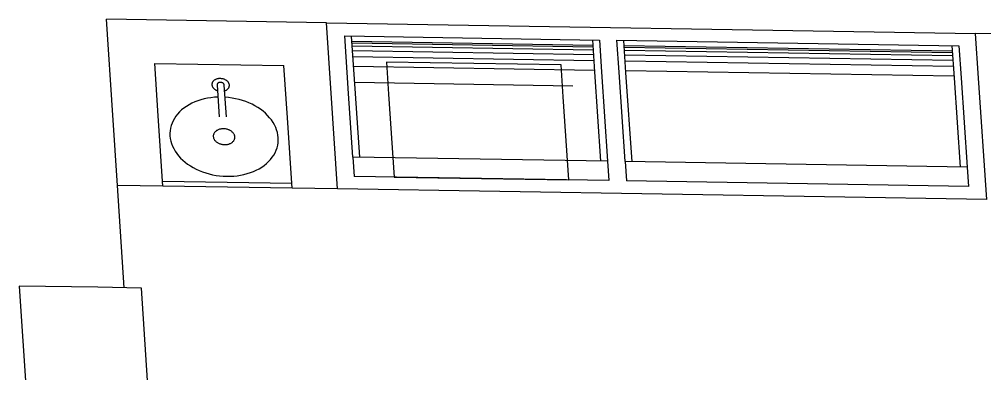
# Model space of a CAD drawing. Extents: x -68 to 264, y 51 to 115.
# Drawn here: x 68.432 to 71.587, y 77.717 to 78.876 of the extents above; entities that cross this region are included whole.
import ezdxf

# ---------------------------------------------------------------- set-up
doc = ezdxf.new("R2010")
doc.units = 0
doc.layers.get('0').update_dxf_attribs({"linetype": 'CONTINUOUS'})

msp = doc.modelspace()

# ---------------------------------------------------------------- linework, layer by layer
for p, q in [((69.4355, 78.8642), (68.7169, 78.8758)), ((68.7374, 78.5625), (68.7169, 78.8758)), ((69.4507, 78.6344), (69.4355, 78.8642)), ((69.4355, 78.8642), (71.557, 78.8298)), ((74.135, 78.788), (71.557, 78.8298)), ((71.5671, 78.6836), (71.557, 78.8298)), ((69.5078, 78.6335), (69.4953, 78.8215)), ((69.4953, 78.8215), (70.3279, 78.808)), ((69.5306, 78.6331), (69.5181, 78.8211)), ((69.5192, 78.8044), (70.3062, 78.7917)), ((69.5196, 78.799), (70.3066, 78.7862)), ((70.3051, 78.8084), (70.3122, 78.7039)), ((70.3279, 78.808), (70.335, 78.7036)), ((70.392, 78.7026), (70.385, 78.8071)), ((70.385, 78.8071), (71.5028, 78.789)), ((70.4148, 78.7023), (70.4078, 78.8067)), ((69.5202, 78.7891), (70.3073, 78.7764)), ((69.5212, 78.7739), (70.3083, 78.7611)), ((70.4089, 78.79), (71.4812, 78.7726)), ((70.4093, 78.7845), (71.4815, 78.7672)), ((70.4099, 78.7747), (71.4822, 78.7574)), ((71.48, 78.7893), (71.4872, 78.6849)), ((71.5028, 78.789), (71.5101, 78.6845)), ((68.8745, 78.7314), (69.2966, 78.7246)), ((68.8858, 78.5601), (68.8745, 78.7314)), ((69.5225, 78.7543), (70.3096, 78.7415)), ((70.2024, 78.7266), (69.632, 78.7358)), ((69.632, 78.7358), (69.639, 78.6314)), ((70.411, 78.7595), (71.4833, 78.7421)), ((70.4123, 78.7398), (71.4846, 78.7225)), ((69.3079, 78.5533), (69.2966, 78.7246)), ((69.5246, 78.7226), (70.3118, 78.7099)), ((70.2094, 78.6221), (70.2024, 78.7266)), ((70.3122, 78.7039), (70.3319, 78.4117)), ((70.335, 78.7036), (70.3548, 78.4114)), ((70.4118, 78.4104), (70.392, 78.7026)), ((70.4144, 78.7082), (71.4868, 78.6908)), ((70.4346, 78.4101), (70.4148, 78.7023)), ((69.0619, 78.666), (69.0616, 78.6647)), ((69.0622, 78.6673), (69.0619, 78.666)), ((69.0627, 78.6686), (69.0622, 78.6673)), ((69.0633, 78.6699), (69.0627, 78.6686)), ((69.064, 78.6711), (69.0633, 78.6699)), ((69.0649, 78.6722), (69.064, 78.6711)), ((69.0658, 78.6734), (69.0649, 78.6722)), ((69.0668, 78.6744), (69.0658, 78.6734)), ((69.068, 78.6754), (69.0668, 78.6744)), ((69.0692, 78.6764), (69.068, 78.6754)), ((69.0705, 78.6773), (69.0692, 78.6764)), ((69.0719, 78.6781), (69.0705, 78.6773)), ((69.0734, 78.6788), (69.0719, 78.6781)), ((69.0749, 78.6795), (69.0734, 78.6788)), ((69.0765, 78.6801), (69.0749, 78.6795)), ((69.0782, 78.6806), (69.0765, 78.6801)), ((69.0799, 78.681), (69.0782, 78.6806)), ((69.0801, 78.6661), (69.0796, 78.6656)), ((69.0817, 78.6814), (69.0799, 78.681)), ((69.0806, 78.6666), (69.0801, 78.6661)), ((69.0812, 78.6671), (69.0806, 78.6666)), ((69.0818, 78.6676), (69.0812, 78.6671)), ((69.0834, 78.6817), (69.0817, 78.6814)), ((69.0825, 78.668), (69.0818, 78.6676)), ((69.0832, 78.6683), (69.0825, 78.668)), ((69.084, 78.6687), (69.0832, 78.6683)), ((69.0853, 78.6818), (69.0834, 78.6817)), ((69.0848, 78.6689), (69.084, 78.6687)), ((69.0863, 78.6693), (69.0848, 78.6689)), ((69.0871, 78.6819), (69.0853, 78.6818)), ((69.0877, 78.6695), (69.0863, 78.6693)), ((69.0889, 78.6819), (69.0871, 78.6819)), ((69.0889, 78.6696), (69.0877, 78.6695)), ((69.0908, 78.6818), (69.0889, 78.6819)), ((69.09, 78.6695), (69.0889, 78.6696)), ((69.0914, 78.6694), (69.09, 78.6695)), ((69.0926, 78.6816), (69.0908, 78.6818)), ((69.0928, 78.6691), (69.0914, 78.6694)), ((69.0945, 78.6814), (69.0926, 78.6816)), ((69.0943, 78.6687), (69.0928, 78.6691)), ((69.0951, 78.6684), (69.0943, 78.6687)), ((69.0963, 78.681), (69.0945, 78.6814)), ((69.0959, 78.6681), (69.0951, 78.6684)), ((69.0966, 78.6677), (69.0959, 78.6681)), ((69.0981, 78.6806), (69.0963, 78.681)), ((69.0973, 78.6673), (69.0966, 78.6677)), ((69.0985, 78.6665), (69.0973, 78.6673)), ((69.0998, 78.6801), (69.0981, 78.6806)), ((69.0995, 78.6655), (69.0985, 78.6665)), ((69.1016, 78.6795), (69.0998, 78.6801)), ((69.1032, 78.6788), (69.1016, 78.6795)), ((69.1048, 78.6781), (69.1032, 78.6788)), ((69.1064, 78.6772), (69.1048, 78.6781)), ((69.1079, 78.6763), (69.1064, 78.6772)), ((69.1093, 78.6754), (69.1079, 78.6763)), ((69.1106, 78.6744), (69.1093, 78.6754)), ((69.1118, 78.6733), (69.1106, 78.6744)), ((69.113, 78.6722), (69.1118, 78.6733)), ((69.114, 78.671), (69.113, 78.6722)), ((69.115, 78.6698), (69.114, 78.671)), ((69.1158, 78.6686), (69.115, 78.6698)), ((69.1165, 78.6673), (69.1158, 78.6686)), ((69.1172, 78.666), (69.1165, 78.6673)), ((69.1177, 78.6646), (69.1172, 78.666)), ((69.5281, 78.6703), (70.2412, 78.6587)), ((71.4872, 78.6849), (71.5075, 78.3927)), ((71.5101, 78.6845), (71.5303, 78.3923)), ((71.5946, 78.2865), (71.5671, 78.6836)), ((69.0616, 78.6647), (69.0615, 78.6634)), ((69.0615, 78.6634), (69.0615, 78.662)), ((69.0615, 78.662), (69.0616, 78.6607)), ((69.0616, 78.6607), (69.0618, 78.6593)), ((69.0618, 78.6593), (69.0621, 78.658)), ((69.0621, 78.658), (69.0626, 78.6566)), ((69.0626, 78.6566), (69.0632, 78.6553)), ((69.0632, 78.6553), (69.0639, 78.654)), ((69.0639, 78.654), (69.0647, 78.6528)), ((69.0647, 78.6528), (69.0656, 78.6515)), ((69.0656, 78.6515), (69.0666, 78.6503)), ((69.0666, 78.6503), (69.0677, 78.6492)), ((69.0677, 78.6492), (69.0689, 78.6481)), ((69.0689, 78.6481), (69.0702, 78.6471)), ((69.0702, 78.6471), (69.0715, 78.6461)), ((69.0715, 78.6461), (69.073, 78.6452)), ((69.073, 78.6452), (69.0745, 78.6443)), ((69.0745, 78.6443), (69.0761, 78.6436)), ((69.0761, 78.6436), (69.0778, 78.6429)), ((69.0778, 78.6429), (69.0795, 78.6422)), ((69.0783, 78.6625), (69.0782, 78.6619)), ((69.0782, 78.6619), (69.0782, 78.6609)), ((69.0782, 78.6609), (69.0851, 78.5571)), ((69.0784, 78.6631), (69.0783, 78.6625)), ((69.0786, 78.6638), (69.0784, 78.6631)), ((69.0789, 78.6644), (69.0786, 78.6638)), ((69.0793, 78.6651), (69.0789, 78.6644)), ((69.0796, 78.6656), (69.0793, 78.6651)), ((69.1004, 78.6645), (69.0995, 78.6655)), ((69.1007, 78.6639), (69.1004, 78.6645)), ((69.1011, 78.6633), (69.1007, 78.6639)), ((69.1013, 78.6627), (69.1011, 78.6633)), ((69.1015, 78.662), (69.1013, 78.6627)), ((69.1017, 78.6613), (69.1015, 78.662)), ((69.1018, 78.6605), (69.1017, 78.6613)), ((69.1086, 78.5567), (69.1018, 78.6605)), ((69.103, 78.6419), (69.1046, 78.6424)), ((69.1046, 78.6424), (69.1061, 78.643)), ((69.1061, 78.643), (69.1076, 78.6438)), ((69.1076, 78.6438), (69.109, 78.6445)), ((69.109, 78.6445), (69.1103, 78.6454)), ((69.1103, 78.6454), (69.1115, 78.6463)), ((69.1115, 78.6463), (69.1127, 78.6473)), ((69.1127, 78.6473), (69.1137, 78.6483)), ((69.1137, 78.6483), (69.1147, 78.6494)), ((69.1147, 78.6494), (69.1155, 78.6505)), ((69.1155, 78.6505), (69.1163, 78.6516)), ((69.1163, 78.6516), (69.1169, 78.6528)), ((69.1169, 78.6528), (69.1175, 78.6541)), ((69.1175, 78.6541), (69.1179, 78.6553)), ((69.118, 78.6633), (69.1177, 78.6646)), ((69.1179, 78.6553), (69.1182, 78.6566)), ((69.1183, 78.6619), (69.118, 78.6633)), ((69.1182, 78.6566), (69.1184, 78.6579)), ((69.1185, 78.6606), (69.1183, 78.6619)), ((69.1184, 78.6579), (69.1185, 78.6593)), ((69.1185, 78.6593), (69.1185, 78.6606)), ((69.4715, 78.3209), (69.4507, 78.6344)), ((69.0052, 78.6054), (68.9956, 78.6011)), ((69.0151, 78.6093), (69.0052, 78.6054)), ((69.0254, 78.6126), (69.0151, 78.6093)), ((69.036, 78.6154), (69.0254, 78.6126)), ((69.0469, 78.6177), (69.036, 78.6154)), ((69.0581, 78.6195), (69.0469, 78.6177)), ((69.0694, 78.6207), (69.0581, 78.6195)), ((69.0808, 78.6213), (69.0694, 78.6207)), ((69.1159, 78.6199), (69.1044, 78.6209)), ((69.1274, 78.6183), (69.1159, 78.6199)), ((69.1388, 78.6162), (69.1274, 78.6183)), ((69.1501, 78.6136), (69.1388, 78.6162)), ((69.1611, 78.6104), (69.1501, 78.6136)), ((69.1718, 78.6067), (69.1611, 78.6104)), ((69.1823, 78.6026), (69.1718, 78.6067)), ((69.5216, 78.4249), (69.5078, 78.6335)), ((69.5445, 78.4245), (69.5306, 78.6331)), ((69.639, 78.6314), (69.6571, 78.3597)), ((70.2278, 78.3504), (70.2094, 78.6221)), ((68.9555, 78.5729), (68.9493, 78.5661)), ((68.9624, 78.5794), (68.9555, 78.5729)), ((68.9699, 78.5854), (68.9624, 78.5794)), ((68.978, 78.5911), (68.9699, 78.5854)), ((68.9866, 78.5963), (68.978, 78.5911)), ((68.9956, 78.6011), (68.9866, 78.5963)), ((69.1924, 78.5979), (69.1823, 78.6026)), ((69.2021, 78.5928), (69.1924, 78.5979)), ((69.2114, 78.5873), (69.2021, 78.5928)), ((69.2203, 78.5814), (69.2114, 78.5873)), ((69.2286, 78.575), (69.2203, 78.5814)), ((69.2363, 78.5684), (69.2286, 78.575)), ((68.7525, 78.3326), (68.7374, 78.5625)), ((68.9009, 78.3302), (68.8858, 78.5601)), ((68.9344, 78.544), (68.9309, 78.5361)), ((68.9387, 78.5516), (68.9344, 78.544)), ((68.9436, 78.559), (68.9387, 78.5516)), ((68.9493, 78.5661), (68.9436, 78.559)), ((69.2435, 78.5614), (69.2363, 78.5684)), ((69.2501, 78.5541), (69.2435, 78.5614)), ((69.256, 78.5465), (69.2501, 78.5541)), ((69.2613, 78.5387), (69.256, 78.5465)), ((69.3232, 78.3233), (69.3079, 78.5533)), ((68.9246, 78.5115), (68.9241, 78.5031)), ((68.926, 78.5199), (68.9246, 78.5115)), ((68.928, 78.5281), (68.926, 78.5199)), ((68.9309, 78.5361), (68.928, 78.5281)), ((69.0735, 78.5093), (69.0721, 78.508)), ((69.075, 78.5105), (69.0735, 78.5093)), ((69.0766, 78.5117), (69.075, 78.5105)), ((69.0783, 78.5127), (69.0766, 78.5117)), ((69.0801, 78.5137), (69.0783, 78.5127)), ((69.082, 78.5145), (69.0801, 78.5137)), ((69.084, 78.5153), (69.082, 78.5145)), ((69.086, 78.516), (69.084, 78.5153)), ((69.0882, 78.5165), (69.086, 78.516)), ((69.0903, 78.517), (69.0882, 78.5165)), ((69.0926, 78.5173), (69.0903, 78.517)), ((69.0948, 78.5176), (69.0926, 78.5173)), ((69.0971, 78.5177), (69.0948, 78.5176)), ((69.0994, 78.5177), (69.0971, 78.5177)), ((69.1017, 78.5176), (69.0994, 78.5177)), ((69.104, 78.5174), (69.1017, 78.5176)), ((69.1063, 78.5171), (69.104, 78.5174)), ((69.1086, 78.5167), (69.1063, 78.5171)), ((69.1109, 78.5162), (69.1086, 78.5167)), ((69.1131, 78.5155), (69.1109, 78.5162)), ((69.1152, 78.5148), (69.1131, 78.5155)), ((69.1173, 78.514), (69.1152, 78.5148)), ((69.1193, 78.513), (69.1173, 78.514)), ((69.1213, 78.512), (69.1193, 78.513)), ((69.1231, 78.5109), (69.1213, 78.512)), ((69.1249, 78.5097), (69.1231, 78.5109)), ((69.1265, 78.5085), (69.1249, 78.5097)), ((69.1281, 78.5071), (69.1265, 78.5085)), ((69.2659, 78.5307), (69.2613, 78.5387)), ((69.2698, 78.5225), (69.2659, 78.5307)), ((69.273, 78.5142), (69.2698, 78.5225)), ((69.2754, 78.5058), (69.273, 78.5142)), ((68.9241, 78.5031), (68.9243, 78.4946)), ((68.9243, 78.4946), (68.9252, 78.4862)), ((68.9252, 78.4862), (68.9269, 78.4777)), ((68.9269, 78.4777), (68.9293, 78.4693)), ((69.0659, 78.4958), (69.0658, 78.4941)), ((69.0658, 78.4941), (69.0658, 78.4924)), ((69.0658, 78.4924), (69.066, 78.4907)), ((69.0662, 78.4975), (69.0659, 78.4958)), ((69.066, 78.4907), (69.0664, 78.489)), ((69.0666, 78.4991), (69.0662, 78.4975)), ((69.0664, 78.489), (69.0668, 78.4874)), ((69.0672, 78.5007), (69.0666, 78.4991)), ((69.0668, 78.4874), (69.0675, 78.4857)), ((69.0679, 78.5023), (69.0672, 78.5007)), ((69.0675, 78.4857), (69.0683, 78.4841)), ((69.0687, 78.5038), (69.0679, 78.5023)), ((69.0683, 78.4841), (69.0692, 78.4825)), ((69.0697, 78.5053), (69.0687, 78.5038)), ((69.0692, 78.4825), (69.0702, 78.4809)), ((69.0708, 78.5067), (69.0697, 78.5053)), ((69.0702, 78.4809), (69.0714, 78.4794)), ((69.0721, 78.508), (69.0708, 78.5067)), ((69.0714, 78.4794), (69.0727, 78.478)), ((69.0727, 78.478), (69.0742, 78.4766)), ((69.1295, 78.5057), (69.1281, 78.5071)), ((69.1308, 78.5043), (69.1295, 78.5057)), ((69.1302, 78.4757), (69.1314, 78.477)), ((69.132, 78.5028), (69.1308, 78.5043)), ((69.1314, 78.477), (69.1325, 78.4784)), ((69.1331, 78.5012), (69.132, 78.5028)), ((69.1325, 78.4784), (69.1335, 78.4799)), ((69.134, 78.4996), (69.1331, 78.5012)), ((69.1335, 78.4799), (69.1344, 78.4814)), ((69.1348, 78.498), (69.134, 78.4996)), ((69.1344, 78.4814), (69.1351, 78.483)), ((69.1354, 78.4963), (69.1348, 78.498)), ((69.1351, 78.483), (69.1357, 78.4846)), ((69.1359, 78.4947), (69.1354, 78.4963)), ((69.1357, 78.4846), (69.1361, 78.4862)), ((69.1362, 78.493), (69.1359, 78.4947)), ((69.1361, 78.4862), (69.1363, 78.4879)), ((69.1364, 78.4913), (69.1362, 78.493)), ((69.1363, 78.4879), (69.1364, 78.4896)), ((69.1364, 78.4896), (69.1364, 78.4913)), ((69.2771, 78.4974), (69.2754, 78.5058)), ((69.278, 78.4889), (69.2771, 78.4974)), ((69.2776, 78.472), (69.2782, 78.4804)), ((69.2782, 78.4804), (69.278, 78.4889)), ((68.9293, 78.4693), (68.9325, 78.461)), ((68.9325, 78.461), (68.9364, 78.4529)), ((68.9364, 78.4529), (68.941, 78.4449)), ((69.0742, 78.4766), (69.0757, 78.4752)), ((69.0757, 78.4752), (69.0774, 78.474)), ((69.0774, 78.474), (69.0791, 78.4728)), ((69.0791, 78.4728), (69.081, 78.4717)), ((69.081, 78.4717), (69.0829, 78.4707)), ((69.0829, 78.4707), (69.085, 78.4697)), ((69.085, 78.4697), (69.087, 78.4689)), ((69.087, 78.4689), (69.0892, 78.4682)), ((69.0892, 78.4682), (69.0914, 78.4676)), ((69.0914, 78.4676), (69.0936, 78.467)), ((69.0936, 78.467), (69.0959, 78.4666)), ((69.0959, 78.4666), (69.0982, 78.4663)), ((69.0982, 78.4663), (69.1005, 78.4661)), ((69.1005, 78.4661), (69.1028, 78.466)), ((69.1028, 78.466), (69.1051, 78.466)), ((69.1051, 78.466), (69.1074, 78.4661)), ((69.1074, 78.4661), (69.1097, 78.4664)), ((69.1097, 78.4664), (69.1119, 78.4667)), ((69.1119, 78.4667), (69.1141, 78.4672)), ((69.1141, 78.4672), (69.1162, 78.4677)), ((69.1162, 78.4677), (69.1183, 78.4684)), ((69.1183, 78.4684), (69.1202, 78.4692)), ((69.1202, 78.4692), (69.1221, 78.47)), ((69.1221, 78.47), (69.124, 78.471)), ((69.124, 78.471), (69.1257, 78.472)), ((69.1257, 78.472), (69.1273, 78.4732)), ((69.1273, 78.4732), (69.1288, 78.4744)), ((69.1288, 78.4744), (69.1302, 78.4757)), ((69.2678, 78.4396), (69.2713, 78.4474)), ((69.2713, 78.4474), (69.2742, 78.4555)), ((69.2742, 78.4555), (69.2763, 78.4637)), ((69.2763, 78.4637), (69.2776, 78.472)), ((68.941, 78.4449), (68.9463, 78.4371)), ((68.9463, 78.4371), (68.9522, 78.4295)), ((68.9522, 78.4295), (68.9588, 78.4222)), ((68.9588, 78.4222), (68.966, 78.4152)), ((68.966, 78.4152), (68.9738, 78.4085)), ((69.2466, 78.4107), (69.2529, 78.4174)), ((69.2529, 78.4174), (69.2586, 78.4245)), ((69.2586, 78.4245), (69.2635, 78.4319)), ((69.2635, 78.4319), (69.2678, 78.4396)), ((70.3548, 78.4114), (69.5216, 78.4249)), ((69.5216, 78.4249), (69.5258, 78.3618)), ((68.9738, 78.4085), (68.9821, 78.4022)), ((68.9821, 78.4022), (68.9909, 78.3963)), ((68.9909, 78.3963), (69.0002, 78.3908)), ((69.0002, 78.3908), (69.01, 78.3857)), ((69.01, 78.3857), (69.0201, 78.381)), ((69.1969, 78.3782), (69.2065, 78.3825)), ((69.2065, 78.3825), (69.2156, 78.3873)), ((69.2156, 78.3873), (69.2241, 78.3925)), ((69.2241, 78.3925), (69.2322, 78.3982)), ((69.2322, 78.3982), (69.2397, 78.4042)), ((69.2397, 78.4042), (69.2466, 78.4107)), ((70.3548, 78.4114), (70.359, 78.3483)), ((71.5303, 78.3923), (70.4118, 78.4104)), ((70.4118, 78.4104), (70.4161, 78.3474)), ((71.5303, 78.3923), (71.5347, 78.3293)), ((69.0201, 78.381), (69.0306, 78.3769)), ((69.0306, 78.3769), (69.0413, 78.3732)), ((69.0413, 78.3732), (69.0524, 78.37)), ((69.0524, 78.37), (69.0636, 78.3674)), ((69.0636, 78.3674), (69.075, 78.3653)), ((69.075, 78.3653), (69.0865, 78.3637)), ((69.0865, 78.3637), (69.0981, 78.3627)), ((69.0981, 78.3627), (69.1097, 78.3623)), ((69.1097, 78.3623), (69.1212, 78.3623)), ((69.1212, 78.3623), (69.1327, 78.363)), ((69.1327, 78.363), (69.144, 78.3642)), ((69.144, 78.3642), (69.1551, 78.3659)), ((69.1551, 78.3659), (69.1661, 78.3682)), ((69.1661, 78.3682), (69.1767, 78.371)), ((69.1767, 78.371), (69.187, 78.3743)), ((69.187, 78.3743), (69.1969, 78.3782)), ((70.359, 78.3483), (69.5258, 78.3618)), ((69.6571, 78.3597), (70.2278, 78.3504)), ((68.9009, 78.3302), (68.7525, 78.3326)), ((68.7744, 77.9979), (68.7525, 78.3326)), ((68.8998, 78.3469), (69.3221, 78.3401)), ((69.3232, 78.3233), (68.9009, 78.3302)), ((69.4715, 78.3209), (69.3232, 78.3233)), ((71.5946, 78.2865), (69.4715, 78.3209)), ((71.5347, 78.3293), (70.4161, 78.3474)), ((68.6887, 77.9993), (68.4318, 78.0034)), ((68.4318, 78.0034), (68.5244, 76.5775)), ((68.8315, 77.9969), (68.6887, 77.9993)), ((68.9248, 76.571), (68.8315, 77.9969))]:
    msp.add_line(p, q)

doc.saveas('drawing.dxf')
